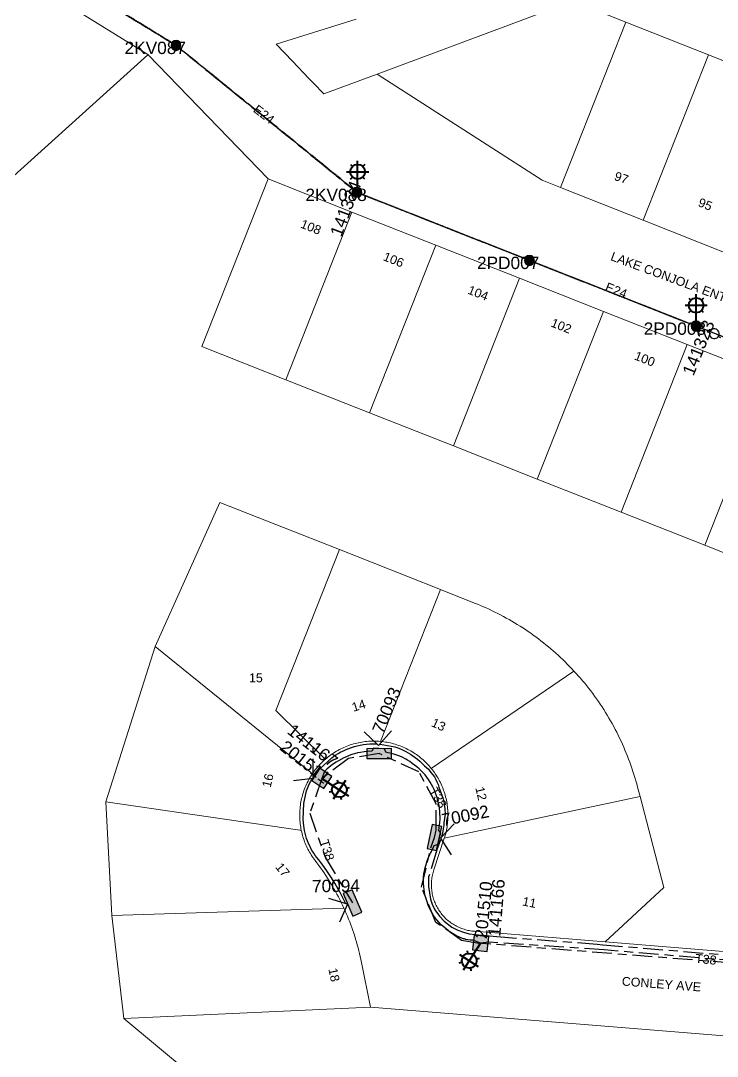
# Model space of a CAD drawing. Header units: metres. Extents: x 267914 to 271639, y 6093026 to 6094842.
# Drawn here: x 271116.8 to 271257.8, y 6093944.5 to 6094154.3 of the extents above; entities that cross this region are included whole.
import ezdxf
from ezdxf.enums import TextEntityAlignment as Align

# ---------------------------------------------------------------- set-up
doc = ezdxf.new("R2010")
doc.units = ezdxf.units.M
doc.linetypes.add('Cable Exist OH', pattern=[1, 1, 0])
doc.linetypes.add('Cable Exist UG', pattern=[8.2, 4, -1.2, 1.8, -1.2])
doc.layers.get('0').update_dxf_attribs({"color": 6})
doc.layers.add('Cadastre Land Parcels_SP_EXT', color=9, linetype='Continuous', lineweight=5)
doc.layers.add('Cadastre Roads_SP_EXT', color=9, linetype='Continuous', lineweight=5)
for name, color, linetype in [('Equip_SP_LV_EXT', 7, 'Continuous'), ('Equip_SP_SL_EXT', 7, 'Continuous'), ('Mains_HV_EXT', 7, 'Continuous'), ('Mains_LV_EXT', 7, 'Continuous'), ('Mains_SL_EXT', 7, 'Continuous'), ('SupportsOH_SP_TR_HV_LV_SL_EXT', 7, 'Continuous'), ('SupportsUG_SP_LV_EXT', 7, 'Continuous'), ('SupportsUG_SP_LV_SL_EXT', 7, 'Continuous'), ('Trench_SP_EXT', 7, 'Continuous')]:
    doc.layers.add(name, color=color, linetype=linetype)
doc.layers.get('0').freeze()
doc.styles.add('COLUMN_LABEL', font='arial.ttf')
doc.styles.add('iecARIAL', font='arial.ttf', dxfattribs={"height": 2})
doc.styles.add('POLE_LABEL', font='arial.ttf')
doc.styles.get("Standard").update_dxf_attribs({"font": 'arial.ttf'})

# ---------------------------------------------------------------- blocks, each defined once
blk = doc.blocks.new('COLUMN_EXT')
blk.add_hatch(color=256).paths.add_polyline_path([(-1.49, 1.48), (-1.49, -1.49), (1.48, -1.49), (1.48, 1.48)])
blk.add_lwpolyline([(-1.49, -1.49), (1.48, -1.49), (1.48, 1.48), (-1.49, 1.48)], close=True)
for tag, height, style, flags, p in [('ASSET_NUM', 2.5, 'COLUMN_LABEL', 8, (2, 2)), ('STRUCTURE_PLANT_NUMBER', 0.2, 'POLE_LABEL', 9, (1.81, 0.03)), ('STREET_CODE', 0.2, 'COLUMN_LABEL', 9, (1.81, -0.2))]:
    blk.add_attdef(tag, text='', height=height, dxfattribs=dict(style=style, flags=flags)).set_placement(p, align=Align.MIDDLE_LEFT)
at = {"flags": 9}
for tag, p in [('COLUMN_TYPE', (1.81, -0.4)), ('OWNED_BY', (1.81, -0.6)), ('STATE', (1.81, -0.8)), ('USAGE', (1.81, -1)), ('STREETNAME', (1.81, -1.6)), ('SUBURB', (1.81, -1.8)), ('LEGEND', (1.81, -1.2)), ('LOCATION', (1.81, -1.4)), ('NOTES', (1.81, -2))]:
    blk.add_attdef(tag, text='', height=0.2, dxfattribs=at).set_placement(p, align=Align.MIDDLE_LEFT)
at = {"flags": 1}
blk.add_attdef('Z', (1.81, -2.35), '', height=0.2, dxfattribs=at)
blk = doc.blocks.new('PILLAR_EXT')
blk.add_hatch(color=256).paths.add_polyline_path([(-2.475, 0.99), (-2.475, -0.99), (2.475, -0.99), (2.475, 0.99)])
blk.add_lwpolyline([(-2.475, -0.99), (2.475, -0.99), (2.475, 0.99), (-2.475, 0.99)], close=True)
at = {"style": 'iecARIAL', "flags": 8}
blk.add_attdef('ASSET_NUM', (1.5, 3.5), '', height=2.5, dxfattribs=at)
for tag, p, flags in [('OWNED_BY', (0, -0.2), 9), ('STATE', (0, -0.4), 9), ('SUPPORT_TYPE', (0, -0.6), 9), ('STREETNAME', (0, -1.8), 9), ('SUBURB', (0, -2), 1), ('USAGE', (0, -0.8), 9), ('LEGEND', (0, -1), 9), ('LOCATION', (0, -1.2), 9), ('NOTES', (0, -1.4), 9), ('PARENT', (0, -1.6), 9)]:
    blk.add_attdef(tag, p, '', height=0.2, dxfattribs=dict(flags=flags))
blk = doc.blocks.new('LV_OH_LINKS_OPEN_EXT')
for p, q in [((-0.17, 4.97), (-0.17, 5.46)), ((0.17, 4.97), (0.17, 5.46)), ((-0.17, 3), (-0.17, 2.5)), ((0.17, 3), (0.17, 2.5))]:
    blk.add_line(p, q)
blk.add_lwpolyline([(0, 2.99, 1), (0, 4.98, 1)], format="xyb", close=True)
at = {"flags": 9}
for tag, p in [('ACTUAL_STATUS', (0, 0)), ('CONSTRUCTED_VOLTAGE', (0, -0.2)), ('OPERATING_VOLTAGE', (0, -0.6)), ('ORIENTATION', (0, -0.8)), ('OWNED_BY', (0, -1)), ('STATE', (0, -1.2)), ('SWITCH_TYPE', (0, -1.4)), ('NO_PHASES', (0, -0.4)), ('USAGE', (0, -1.6)), ('LEGEND', (0, -1.8)), ('NOTES', (0, -2))]:
    blk.add_attdef(tag, text='', height=0.2, dxfattribs=at).set_placement(p, align=Align.MIDDLE_LEFT)
at = {"flags": 1}
blk.add_attdef('Z', (0, 0), '', height=0.2, dxfattribs=at)
blk = doc.blocks.new('SL_LANTERN_EXT')
at = {"lineweight": 40}
for p, q in [((0, 1.97), (0, 6.47)), ((-2.25, 4.22), (2.25, 4.22)), ((-1.46, 5.68), (-1.06, 5.28)), ((1.46, 5.68), (1.06, 5.28)), ((-1.46, 2.76), (-1.06, 3.16)), ((0, 0), (0, 2.72)), ((1.46, 2.76), (1.06, 3.16))]:
    blk.add_line(p, q, dxfattribs=at)
blk.add_circle((0, 4.22), 1.5, dxfattribs=at)
at = {"style": 'iecARIAL', "flags": 8}
blk.add_attdef('ASSET_NUM', (1.5, 1.5), '', height=2.5, dxfattribs=at)
for tag, p, height, flags in [('OPERATING_VOLTAGE', (0.98, -1.65), 0.2, 9), ('ORIENTATION', (0.98, -1.85), 0.2, 9), ('OWNED_BY', (0.98, -2.05), 0.2, 9), ('STATE', (0.98, -2.25), 0.2, 9), ('CONSTRUCTED_VOLTAGE', (0.98, -0.65), 0.2, 9), ('CONTROL_TYPE', (0.98, -0.85), 0.2, 9), ('LANTERN_PURPOSE', (0.98, -1.05), 0.2, 9), ('LANTERN_TYPE', (0.98, -1.25), 0.2, 9), ('NO_PHASES', (0.98, -1.45), 0.2, 9), ('LNUMBER', (2.18, -3.25), 2.5, 8), ('USAGE', (0.98, -2.45), 0.2, 9), ('CEXIST', (0.98, -2.65), 0.2, 9), ('CNEW', (0.98, -2.85), 0.2, 9), ('CNUMBER', (0.98, -3.05), 0.2, 9), ('CREMOVE', (0.98, -3.25), 0.2, 9), ('CREPLACE', (0.98, -3.45), 0.2, 9), ('LKINGHEIGHT', (0.98, -3.65), 0.2, 9), ('LBRACKET', (0.98, -3.85), 0.2, 9), ('LBRACKETVOCAB', (0.98, -4.05), 0.2, 9), ('LCATEGORY', (0.98, -4.25), 0.2, 9), ('LCHARGE1', (0.98, -4.45), 0.2, 9), ('LCHARGE1PERCENT', (0.98, -4.65), 0.2, 9), ('LCHARGE2', (0.98, -4.85), 0.2, 9), ('LCHARGE2PERCENT', (0.98, -5.05), 0.2, 9), ('LCHARGE3', (0.98, -5.25), 0.2, 9), ('LCHARGE3PERCENT', (0.98, -5.45), 0.2, 9), ('LEXIST', (0.98, -5.65), 0.2, 9), ('LLAMP', (0.98, -5.85), 0.2, 9), ('LLAMPVOCAB', (0.98, -6.05), 0.2, 9), ('LMAST', (0.98, -6.25), 0.2, 9), ('LMASTVOCAB', (0.98, -6.45), 0.2, 9), ('LNEW', (0.98, -6.65), 0.2, 9), ('LANTNUMBER', (0.98, -6.85), 0.2, 9), ('LOUTREACH', (0.98, -7.25), 0.2, 9), ('LOUTREACHVOCAB', (0.98, -7.45), 0.2, 9), ('LRATECODE', (0.98, -7.65), 0.2, 9), ('LREMOVE', (0.98, -7.85), 0.2, 9), ('LREPLACE', (0.98, -8.05), 0.2, 9), ('LTYPE', (0.98, -8.25), 0.2, 9), ('LTYPEVOCAB', (0.98, -8.45), 0.2, 9), ('STREETNAME', (0.98, -9.25), 0.2, 9), ('SUBURB', (0.98, -9.45), 0.2, 1), ('LEGEND', (0.98, -8.65), 0.2, 9), ('LOCATION', (0.98, -8.85), 0.2, 9), ('NOTES', (0.98, -9.05), 0.2, 9)]:
    blk.add_attdef(tag, p, '', height=height, dxfattribs=dict(flags=flags))
blk = doc.blocks.new('POLE_EXT')
blk.add_hatch(color=256).paths.add_polyline_path([(-1, 0, 1), (1, 0, 1)])
blk.add_lwpolyline([(-1, 0, 1), (1, 0, 1)], format="xyb", close=True)
for tag, height, flags, p in [('pNumber', 2.5, 8, (-17.84, 2.07)), ('OWNED_BY', 0.2, 9, (1.35, -0.4)), ('SPECIAL_USE', 0.2, 9, (1.35, -0.8)), ('STATE', 0.2, 9, (1.35, -1)), ('cLV', 0.2, 9, (1.35, -1.4)), ('hDepth', 0.2, 9, (1.35, -1.6)), ('hDia', 0.2, 9, (1.35, -1.8)), ('cHV', 0.2, 9, (1.35, -2)), ('PARENT', 0.2, 9, (1.35, -0.6)), ('USAGE', 0.2, 9, (1.35, -1.2)), ('LBRACKET', 0.2, 9, (1.35, -2.2)), ('cLinedev', 0.2, 9, (1.35, -3.4)), ('pExisting', 0.2, 9, (1.35, -3.8)), ('LExisting', 0.2, 9, (1.35, -2.4)), ('LANTNUMBER', 0.2, 9, (1.35, -2.6)), ('LOther', 0.2, 9, (1.35, -2.8)), ('LRemove', 0.2, 9, (1.35, -3)), ('LEGEND', 0.2, 9, (1.35, -3.2)), ('LOCATION', 0.2, 9, (1.35, -3.6)), ('PFNUMBER', 0.2, 9, (1.35, -4)), ('NEWPFNUMBER', 0.2, 9, (1.35, -4.2)), ('pFooting', 0.2, 9, (1.35, -4.4)), ('pNew', 0.2, 9, (1.35, -4.6)), ('pRelocate', 0.2, 9, (1.35, -5)), ('pRemove', 0.2, 9, (1.35, -5.2)), ('pReplace', 0.2, 9, (1.35, -5.4)), ('pStay', 0.2, 9, (1.35, -5.6)), ('pType', 0.2, 9, (1.35, -5.8)), ('cspan', 0.2, 9, (1.35, -6)), ('STREETNAME', 0.2, 9, (1.35, -6.2)), ('SUBURB', 0.2, 9, (1.35, -6.4)), ('OPERATED_BY', 0.2, 9, (1.36, -7.01)), ('NOTES', 0.2, 9, (1.35, -6.6)), ('MAINTAINED_BY', 0.2, 9, (1.36, -6.81))]:
    blk.add_attdef(tag, text='', height=height, dxfattribs=dict(flags=flags)).set_placement(p, align=Align.MIDDLE_LEFT)
at = {"style": 'POLE_LABEL'}
for tag, height, flags, p in [('ASSET_NUM', 2.5, 8, (2, 2)), ('STRUCTURE_PLANT_NUMBER', 0.2, 9, (1.35, 0.03)), ('STREET_CODE', 0.2, 9, (1.35, -0.2))]:
    blk.add_attdef(tag, text='', height=height, dxfattribs=dict(at, flags=flags)).set_placement(p, align=Align.MIDDLE_LEFT)
at = {"flags": 1}
blk.add_attdef('Z', (1.35, -7.33), '', height=0.2, dxfattribs=at)

msp = doc.modelspace()

# ---------------------------------------------------------------- linework, layer by layer
at = {"layer": 'Cadastre Land Parcels_SP_EXT', "linetype": 'Continuous'}
for points in [[(271142.59188, 6094147.42944), (271142.54382, 6094147.46009), (271111.64719, 6094166.56273), (271103.49489, 6094112.23755), (271142.54798, 6094147.39058), (271142.59188, 6094147.42944)], [(271188.96191, 6094143.50809), (271222.36524, 6094122.02286), (271226.08634, 6094120.55098), (271239.3274, 6094154.03681), (271228.61999, 6094158.27095), (271188.96191, 6094143.50809)], [(271226.08634, 6094120.55098), (271242.81875, 6094113.93424), (271256.07138, 6094147.41637), (271239.3274, 6094154.03681), (271226.08634, 6094120.55098)], [(271259.64973, 6094107.25921), (271242.81875, 6094113.93424), (271256.07138, 6094147.41637), (271272.88258, 6094140.7507), (271259.64973, 6094107.25921)], [(271183.86291, 6094115.56133), (271166.88326, 6094122.26931), (271153.46854, 6094088.30922), (271170.4481, 6094081.60239), (271183.86291, 6094115.56133)], [(271200.84335, 6094108.85344), (271183.86291, 6094115.56133), (271170.4481, 6094081.60239), (271187.42686, 6094074.89441), (271200.84335, 6094108.85344)], [(271217.82203, 6094102.14643), (271200.84335, 6094108.85344), (271187.42686, 6094074.89441), (271204.40634, 6094068.18643), (271217.82203, 6094102.14643)], [(271234.80159, 6094095.43837), (271217.82203, 6094102.14643), (271204.40634, 6094068.18643), (271221.38581, 6094061.48039), (271234.80159, 6094095.43837)], [(271251.78106, 6094088.7303), (271234.80159, 6094095.43837), (271221.38581, 6094061.48039), (271238.3644, 6094054.77241), (271251.78106, 6094088.7303)], [(271268.75965, 6094082.02426), (271251.78106, 6094088.7303), (271238.3644, 6094054.77241), (271255.34378, 6094048.06532), (271268.75965, 6094082.02426)], [(271277.8376, 6094055.31274), (271285.73913, 6094075.31611), (271268.75965, 6094082.02426), (271255.34378, 6094048.06532), (271262.78828, 6094045.12464), (271264.43021, 6094042.61387), (271277.8376, 6094055.31274)], [(271176.02577, 6094002.02618), (271176.22134, 6094002.29683), (271176.42186, 6094002.56359), (271176.629, 6094002.82462), (271176.84206, 6094003.08175), (271177.06006, 6094003.33412), (271177.28469, 6094003.58163), (271177.51356, 6094003.82322), (271177.74835, 6094004.06004), (271177.98808, 6094004.292), (271178.23374, 6094004.51813), (271178.48354, 6094004.7394), (271178.39397, 6094004.82774), (271168.4456, 6094014.62762), (271181.30594, 6094047.1804), (271157.11685, 6094056.73746), (271143.97702, 6094027.54777), (271175.83692, 6094001.75173), (271176.02577, 6094002.02618)], [(271201.77473, 6094039.09629), (271181.30594, 6094047.1804), (271168.4456, 6094014.62762), (271178.39397, 6094004.82774), (271178.48354, 6094004.7394), (271178.74554, 6094004.96103), (271179.01265, 6094005.17577), (271179.28481, 6094005.38467), (271179.5612, 6094005.58775), (271179.84271, 6094005.78394), (271180.12838, 6094005.97429), (271180.41829, 6094006.15776), (271180.71253, 6094006.33434), (271181.01012, 6094006.50411), (271181.31204, 6094006.667), (271181.6182, 6094006.82308), (271181.92692, 6094006.97219), (271182.23918, 6094007.1144), (271182.55479, 6094007.24885), (271182.87314, 6094007.37631), (271183.19405, 6094007.49688), (271183.51841, 6094007.6096), (271183.84462, 6094007.71542), (271184.17349, 6094007.81329), (271184.50491, 6094007.9033), (271184.83739, 6094007.98633), (271185.17253, 6094008.06151), (271185.50863, 6094008.12873), (271185.84668, 6094008.18809), (271186.18562, 6094008.24047), (271186.52561, 6094008.2849), (271186.86657, 6094008.32147), (271187.2086, 6094008.35), (271187.55088, 6094008.37067), (271187.89406, 6094008.3833), (271188.2367, 6094008.38807), (271188.58031, 6094008.38577), (271188.92251, 6094008.37456), (271189.26577, 6094008.35645), (271189.60753, 6094008.3303), (271201.77473, 6094039.09629)], [(271228.81988, 6094022.59231), (271228.37698, 6094023.06471), (271227.92852, 6094023.5319), (271227.47449, 6094023.99406), (271227.01578, 6094024.45012), (271226.55141, 6094024.90203), (271226.08148, 6094025.34687), (271225.60599, 6094025.78757), (271225.12572, 6094026.22216), (271224.64069, 6094026.65066), (271224.15009, 6094027.07307), (271223.65481, 6094027.49044), (271223.15476, 6094027.90163), (271222.64994, 6094028.30778), (271222.14035, 6094028.70678), (271221.62528, 6094029.09969), (271221.10703, 6094029.48755), (271220.58322, 6094029.86836), (271220.05552, 6094030.24306), (271219.52305, 6094030.61265), (271218.9859, 6094030.97419), (271218.44557, 6094031.33061), (271217.90056, 6094031.68006), (271217.35078, 6094032.02332), (271216.7979, 6094032.36057), (271216.24114, 6094032.69076), (271215.6797, 6094033.01379), (271215.11508, 6094033.33082), (271214.54657, 6094033.64184), (271213.97497, 6094033.94473), (271213.39948, 6094034.24162), (271212.82081, 6094034.53241), (271212.23835, 6094034.81516), (271211.6527, 6094035.09191), (271211.06326, 6094035.36052), (271210.47152, 6094035.62314), (271209.8766, 6094035.87868), (271209.27868, 6094036.12725), (271208.67766, 6094036.36875), (271201.77473, 6094039.09629), (271189.60753, 6094008.3303), (271189.94867, 6094008.29612), (271190.2892, 6094008.25504), (271190.6291, 6094008.20593), (271190.96759, 6094008.14887), (271191.30387, 6094008.08377), (271191.63945, 6094008.01169), (271191.97281, 6094007.93157), (271192.30477, 6094007.84341), (271192.63443, 6094007.74828), (271192.96179, 6094007.64519), (271193.28694, 6094007.53504), (271193.609, 6094007.41677), (271193.92797, 6094007.29151), (271194.24473, 6094007.15928), (271194.5584, 6094007.01998), (271194.86809, 6094006.87255), (271195.17478, 6094006.7192), (271195.47838, 6094006.5587), (271195.77721, 6094006.39114), (271196.07295, 6094006.21659), (271196.36401, 6094006.03489), (271196.65109, 6094005.8471), (271196.93349, 6094005.65232), (271197.212, 6094005.45234), (271197.48574, 6094005.2444), (271197.75392, 6094005.03125), (271198.01812, 6094004.8121), (271198.27685, 6094004.58677), (271198.53001, 6094004.35542), (271198.7784, 6094004.1179), (271199.02034, 6094003.87525), (271199.25761, 6094003.62756), (271199.48851, 6094003.37369), (271199.71376, 6094003.11567), (271199.93344, 6094002.85165), (271228.81988, 6094022.59231)], [(271173.53992, 6093990.61422), (271173.48073, 6093990.9521), (271173.42888, 6093991.29112), (271173.38516, 6093991.63129), (271173.34877, 6093991.97269), (271173.3205, 6093992.31427), (271173.30036, 6093992.65709), (271173.28764, 6093993), (271173.28305, 6093993.3422), (271173.2857, 6093993.68555), (271173.29665, 6093994.02819), (271173.31564, 6093994.37092), (271173.34205, 6093994.71295), (271173.37668, 6093995.05417), (271173.41864, 6093995.39452), (271173.46881, 6093995.73416), (271173.52631, 6093996.07194), (271173.59203, 6093996.40893), (271173.66508, 6093996.74415), (271173.74564, 6093997.07752), (271173.83353, 6093997.40912), (271173.92955, 6093997.73896), (271174.03308, 6093998.06596), (271174.14402, 6093998.39023), (271174.2623, 6093998.71265), (271174.38809, 6093999.03126), (271174.5212, 6093999.34811), (271174.66095, 6093999.66107), (271174.8082, 6093999.97033), (271174.96278, 6094000.27675), (271175.12407, 6094000.57938), (271175.29191, 6094000.87918), (271175.46725, 6094001.17412), (271175.64833, 6094001.46536), (271175.83692, 6094001.75173), (271143.97702, 6094027.54777), (271134.02573, 6093996.07274), (271173.30327, 6093990.32264), (271173.60723, 6093990.27768), (271173.53992, 6093990.61422)], [(271242.20281, 6093997.15923), (271241.69754, 6093999.09477), (271241.52715, 6093999.73227), (271241.34863, 6094000.36862), (271241.16366, 6094001.00179), (271240.96977, 6094001.63266), (271240.76934, 6094002.2615), (271240.56088, 6094002.88804), (271240.34508, 6094003.51246), (271240.12125, 6094004.13371), (271239.89096, 6094004.75177), (271239.65255, 6094005.36763), (271239.4069, 6094005.9803), (271239.15392, 6094006.58988), (271238.89369, 6094007.19726), (271238.62622, 6094007.80048), (271238.35071, 6094008.40044), (271238.06875, 6094008.9973), (271237.78026, 6094009.59098), (271237.48381, 6094010.18158), (271237.18083, 6094010.76793), (271236.86981, 6094011.35013), (271236.55323, 6094011.92915), (271236.22852, 6094012.50402), (271235.89736, 6094013.07579), (271235.55984, 6094013.64236), (271235.21508, 6094014.20583), (271234.86387, 6094014.7641), (271234.50541, 6094015.31918), (271234.14051, 6094015.86923), (271233.76925, 6094016.41503), (271233.39154, 6094016.95669), (271233.00667, 6094017.49322), (271232.61615, 6094018.02569), (271232.21919, 6094018.55295), (271231.81586, 6094019.07508), (271231.40617, 6094019.59306), (271230.99004, 6094020.10592), (271230.56825, 6094020.61366), (271230.14019, 6094021.11627), (271229.70559, 6094021.61376), (271229.26552, 6094022.10507), (271228.81988, 6094022.59231), (271199.93344, 6094002.85165), (271200.14588, 6094002.58435), (271200.35187, 6094002.31291), (271200.5523, 6094002.03643), (271200.74548, 6094001.7557), (271200.93301, 6094001.47092), (271201.11339, 6094001.18198), (271201.28811, 6094000.88784), (271201.45479, 6094000.5906), (271201.61582, 6094000.29018), (271201.76961, 6093999.98561), (271201.91615, 6093999.67786), (271202.05545, 6093999.36693), (271202.18831, 6093999.05193), (271202.31383, 6093998.73464), (271202.4321, 6093998.41523), (271202.54234, 6093998.09264), (271202.64605, 6093997.76793), (271202.7425, 6093997.44004), (271202.83084, 6093997.11091), (271202.91184, 6093996.77958), (271202.9856, 6093996.44612), (271203.05123, 6093996.11143), (271203.10953, 6093995.77559), (271203.15961, 6093995.43851), (271203.20254, 6093995.10028), (271203.23805, 6093994.76091), (271203.26543, 6093994.4203), (271203.28548, 6093994.08048), (271203.29741, 6093993.73943), (271203.302, 6093993.39829), (271203.29838, 6093993.05689), (271203.28663, 6093992.71627), (271203.26755, 6093992.3754), (271203.24105, 6093992.03541), (271203.20643, 6093991.69621), (271203.16438, 6093991.35781), (271203.11421, 6093991.0202), (271203.05662, 6093990.68445), (271202.99169, 6093990.3494), (271202.91935, 6093990.01621), (271202.83879, 6093989.68479), (271202.7509, 6093989.35522), (271202.65559, 6093989.02742), (271202.55285, 6093988.70235), (271242.20281, 6093997.15923)], [(271247.00253, 6093978.76855), (271242.20281, 6093997.15923), (271202.55285, 6093988.70235), (271200.45248, 6093982.29152), (271200.36857, 6093982.03174), (271200.29198, 6093981.76904), (271200.22273, 6093981.50457), (271200.16098, 6093981.23833), (271200.10737, 6093980.97033), (271200.06196, 6093980.70048), (271200.02398, 6093980.42983), (271199.99412, 6093980.15838), (271199.97169, 6093979.88517), (271199.95738, 6093979.61222), (271199.95128, 6093979.33936), (271199.95252, 6093979.06579), (271199.96268, 6093978.7924), (271199.98026, 6093978.52016), (271200.00508, 6093978.24713), (271200.03891, 6093977.97639), (271200.08007, 6093977.70574), (271200.12848, 6093977.43729), (271200.18501, 6093977.16912), (271200.24967, 6093976.90403), (271200.32166, 6093976.64018), (271200.40178, 6093976.37854), (271200.48914, 6093976.11999), (271200.58374, 6093975.86268), (271200.68647, 6093975.6096), (271200.79565, 6093975.35962), (271200.91296, 6093975.11185), (271201.03662, 6093974.86814), (271201.16753, 6093974.62867), (271201.30489, 6093974.39238), (271201.44958, 6093974.16015), (271201.60142, 6093973.93217), (271201.75883, 6093973.7093), (271201.92357, 6093973.49059), (271202.09379, 6093973.277), (271202.27045, 6093973.06854), (271202.45269, 6093972.8652), (271202.64136, 6093972.66698), (271202.83552, 6093972.47388), (271203.03533, 6093972.28785), (271203.23991, 6093972.10598), (271203.44996, 6093971.93126), (271203.66558, 6093971.76254), (271203.88518, 6093971.59992), (271204.10945, 6093971.44446), (271204.33841, 6093971.295), (271204.57223, 6093971.15269), (271204.80905, 6093971.0164), (271205.05064, 6093970.88716), (271205.29523, 6093970.76606), (271205.543, 6093970.65087), (271205.79457, 6093970.54382), (271206.04932, 6093970.44382), (271206.30628, 6093970.35081), (271206.56625, 6093970.26592), (271206.8278, 6093970.18792), (271207.09227, 6093970.11805), (271207.35824, 6093970.05613), (271207.6265, 6093970.00128), (271207.89618, 6093969.95437), (271208.16648, 6093969.91542), (271208.43819, 6093969.8845), (271208.71052, 6093969.86153), (271235.12957, 6093967.70569), (271247.00253, 6093978.76855)], [(271182.21736, 6093974.5838), (271181.95245, 6093975.15222), (271181.68021, 6093975.71649), (271181.40073, 6093976.27863), (271181.11488, 6093976.83654), (271180.82091, 6093977.3903), (271180.52129, 6093977.94097), (271180.21362, 6093978.48836), (271179.9004, 6093979.03073), (271179.57904, 6093979.56991), (271179.25212, 6093980.10485), (271178.91796, 6093980.63476), (271178.57735, 6093981.16148), (271178.2295, 6093981.68397), (271177.87608, 6093982.20142), (271177.51542, 6093982.71473), (271177.14919, 6093983.22281), (271176.77563, 6093983.72781), (271176.39659, 6093984.22671), (271176.19475, 6093984.49525), (271175.99848, 6093984.76784), (271175.80945, 6093985.04565), (271175.62607, 6093985.32663), (271175.44905, 6093985.61265), (271175.27768, 6093985.90185), (271175.11356, 6093986.19521), (271174.95677, 6093986.49174), (271174.80546, 6093986.79145), (271174.66148, 6093987.09523), (271174.52394, 6093987.40227), (271174.39374, 6093987.71135), (271174.27069, 6093988.02369), (271174.15418, 6093988.33922), (271174.04491, 6093988.65686), (271173.94298, 6093988.97662), (271173.84829, 6093989.29966), (271173.76093, 6093989.62384), (271173.68001, 6093989.95014), (271173.60723, 6093990.27768), (271173.30327, 6093990.32264), (271134.02573, 6093996.07274), (271135.22891, 6093973.09601), (271182.21736, 6093974.5838)], [(271187.61749, 6093954.49979), (271185.79898, 6093963.55167), (271185.67532, 6093964.15057), (271185.54423, 6093964.74822), (271185.40511, 6093965.34473), (271185.25945, 6093965.93912), (271185.10646, 6093966.53131), (271184.94622, 6093967.12128), (271184.77874, 6093967.71011), (271184.60473, 6093968.29672), (271184.42258, 6093968.88025), (271184.2332, 6093969.46254), (271184.03737, 6093970.04164), (271183.8342, 6093970.61961), (271183.62459, 6093971.19341), (271183.40685, 6093971.76607), (271183.18266, 6093972.33555), (271182.95202, 6093972.90185), (271182.71414, 6093973.46498), (271182.46902, 6093974.02598), (271182.21736, 6093974.5838), (271135.22891, 6093973.09601), (271137.65249, 6093952.22911), (271187.61749, 6093954.49979)]]:
    msp.add_lwpolyline(points, close=True, dxfattribs=at)
for points in [[(271228.61999, 6094158.27095), (271239.3274, 6094154.03681), (271256.07138, 6094147.41637), (271272.88258, 6094140.7507)], [(271262.78828, 6094045.12464), (271255.34378, 6094048.06532), (271238.3644, 6094054.77241), (271221.38581, 6094061.48039), (271221.38581, 6094061.48039), (271204.40634, 6094068.18643), (271187.42686, 6094074.89441), (271170.4481, 6094081.60239), (271153.46854, 6094088.30922), (271166.88326, 6094122.26931), (271142.59188, 6094147.42944), (271142.54798, 6094147.39058), (271103.49489, 6094112.23755)], [(271157.70656, 6093935.49423), (271137.65249, 6093952.22911), (271135.22891, 6093973.09601), (271134.02573, 6093996.07274), (271143.97702, 6094027.54777), (271157.11685, 6094056.73746), (271181.30594, 6094047.1804), (271201.77473, 6094039.09629), (271208.67766, 6094036.36875), (271209.27868, 6094036.12725), (271209.8766, 6094035.87868), (271210.47152, 6094035.62314), (271211.06326, 6094035.36052), (271211.6527, 6094035.09191), (271212.23835, 6094034.81516), (271212.82081, 6094034.53241), (271213.39948, 6094034.24162), (271213.97497, 6094033.94473), (271214.54657, 6094033.64184), (271215.11508, 6094033.33082), (271215.6797, 6094033.01379), (271216.24114, 6094032.69076), (271216.7979, 6094032.36057), (271217.35078, 6094032.02332), (271217.90056, 6094031.68006), (271218.44557, 6094031.33061), (271218.9859, 6094030.97419), (271219.52305, 6094030.61265), (271220.05552, 6094030.24306), (271220.58322, 6094029.86836), (271221.10703, 6094029.48755), (271221.62528, 6094029.09969), (271222.14035, 6094028.70678), (271222.64994, 6094028.30778), (271223.15476, 6094027.90163), (271223.65481, 6094027.49044), (271224.15009, 6094027.07307), (271224.64069, 6094026.65066), (271225.12572, 6094026.22216), (271225.60599, 6094025.78757), (271226.08148, 6094025.34687), (271226.55141, 6094024.90203), (271227.01578, 6094024.45012), (271227.47449, 6094023.99406), (271227.92852, 6094023.5319), (271228.37698, 6094023.06471), (271228.81988, 6094022.59231), (271229.26552, 6094022.10507), (271229.70559, 6094021.61376), (271230.14019, 6094021.11627), (271230.56825, 6094020.61366), (271230.99004, 6094020.10592), (271231.40617, 6094019.59306), (271231.81586, 6094019.07508), (271232.21919, 6094018.55295), (271232.61615, 6094018.02569), (271233.00667, 6094017.49322), (271233.39154, 6094016.95669), (271233.76925, 6094016.41503), (271234.14051, 6094015.86923), (271234.50541, 6094015.31918), (271234.86387, 6094014.7641), (271235.21508, 6094014.20583), (271235.55984, 6094013.64236), (271235.89736, 6094013.07579), (271236.22852, 6094012.50402), (271236.55323, 6094011.92915), (271236.86981, 6094011.35013), (271237.18083, 6094010.76793), (271237.48381, 6094010.18158), (271237.78026, 6094009.59098), (271238.06875, 6094008.9973), (271238.35071, 6094008.40044), (271238.62622, 6094007.80048), (271238.89369, 6094007.19726), (271239.15392, 6094006.58988), (271239.4069, 6094005.9803), (271239.65255, 6094005.36763), (271239.89096, 6094004.75177), (271240.12125, 6094004.13371), (271240.34508, 6094003.51246), (271240.56088, 6094002.88804), (271240.76934, 6094002.2615), (271240.96977, 6094001.63266), (271241.16366, 6094001.00179), (271241.34863, 6094000.36862), (271241.52715, 6093999.73227), (271241.69754, 6093999.09477), (271242.20281, 6093997.15923), (271247.00253, 6093978.76855), (271235.12957, 6093967.70569), (271264.00259, 6093965.35224)], [(271063.472, 6093841.1246), (271165.56331, 6093906.26708), (271265.44497, 6093886.56476), (271311.05313, 6093775.31044), (271467.45222, 6093753.81497), (271483.18938, 6093868.31303), (271438.60932, 6093874.44049), (271422.30674, 6093876.68016), (271417.07772, 6093878.98856), (271391.18857, 6093890.42057), (271359.91176, 6093904.23252), (271341.07536, 6093912.55045), (271314.53733, 6093924.26927), (271312.10959, 6093947.14919), (271297.28508, 6093945.57625), (271291.71129, 6093946.02992), (271187.61749, 6093954.49979), (271137.65249, 6093952.22911), (271137.65249, 6093952.22911), (271157.70656, 6093935.49423), (271158.44944, 6093919.59277), (271140.94695, 6093908.42576), (271083.98955, 6093905.76332)]]:
    msp.add_lwpolyline(points, dxfattribs=at)
at = {"layer": 'Cadastre Roads_SP_EXT', "linetype": 'Continuous'}
for points in [[(271111.64719, 6094166.56276), (271142.54378, 6094147.46011), (271142.5919, 6094147.42947), (271166.88331, 6094122.2693), (271183.86292, 6094115.56134), (271200.84332, 6094108.85345), (271217.82204, 6094102.14637), (271234.80156, 6094095.4384), (271251.78108, 6094088.73034), (271268.75971, 6094082.02423)], [(271259.64974, 6094107.25918), (271242.81875, 6094113.93421), (271226.08631, 6094120.55105), (271222.36528, 6094122.02284), (271188.96196, 6094143.50807), (271178.18062, 6094139.49511), (271176.08142, 6094141.69074), (271175.16012, 6094142.65345), (271171.83082, 6094146.11848), (271168.48597, 6094149.58307), (271184.7269, 6094154.62515)], [(271264.00259, 6093965.3522), (271235.12961, 6093967.70564), (271208.71057, 6093969.86153), (271208.43823, 6093969.88449), (271208.16651, 6093969.9154), (271207.89621, 6093969.95434), (271207.62652, 6093970.00123), (271207.35825, 6093970.05616), (271207.09227, 6093970.11806), (271206.8278, 6093970.18791), (271206.56624, 6093970.26589), (271206.30627, 6093970.35084), (271206.0493, 6093970.44382), (271205.79462, 6093970.54387), (271205.54295, 6093970.6509), (271205.29525, 6093970.76605), (271205.05065, 6093970.88721), (271204.80904, 6093971.0164), (271204.57221, 6093971.15265), (271204.33846, 6093971.295), (271204.1094, 6093971.44442), (271203.88519, 6093971.59992), (271203.66557, 6093971.76258), (271203.44993, 6093971.93124), (271203.23985, 6093972.106), (271203.03533, 6093972.28791), (271202.83558, 6093972.47388), (271202.64131, 6093972.66701), (271202.45269, 6093972.86517), (271202.27043, 6093973.06853), (271202.09382, 6093973.27702), (271201.92356, 6093973.49064), (271201.75887, 6093973.70928), (271201.60142, 6093973.93216), (271201.44954, 6093974.16017), (271201.30489, 6093974.39233), (271201.16758, 6093974.62872), (271201.03662, 6093974.86821), (271200.9129, 6093975.11184), (271200.79563, 6093975.35963), (271200.68649, 6093975.60953), (271200.58379, 6093975.8627), (271200.48912, 6093976.12003), (271200.40179, 6093976.3785), (271200.3217, 6093976.64015), (271200.24973, 6093976.90401), (271200.18509, 6093977.1691), (271200.12848, 6093977.43728), (271200.08, 6093977.70573), (271200.03885, 6093977.97639), (271200.00512, 6093978.24714), (271199.98022, 6093978.52018), (271199.96273, 6093978.79234), (271199.95249, 6093979.06573), (271199.95125, 6093979.33939), (271199.95744, 6093979.61217), (271199.97174, 6093979.88521), (271199.99417, 6093980.15843), (271200.02402, 6093980.42988), (271200.06199, 6093980.70045), (271200.10738, 6093980.97031), (271200.16098, 6093981.23832), (271200.22279, 6093981.50456), (271200.29194, 6093981.76903), (271200.3685, 6093982.03166), (271200.45248, 6093982.29154), (271202.55283, 6093988.70236), (271202.65553, 6093989.02741), (271202.7509, 6093989.3552), (271202.83885, 6093989.68485), (271202.91939, 6093990.01626), (271202.99171, 6093990.34944), (271203.05661, 6093990.68438), (271203.11419, 6093991.02021), (271203.16444, 6093991.3578), (271203.20647, 6093991.69628), (271203.24108, 6093992.03546), (271203.26758, 6093992.37544), (271203.28665, 6093992.71621), (271203.2984, 6093993.05689), (271203.30202, 6093993.39828), (271203.29742, 6093993.73941), (271203.2855, 6093994.08045), (271203.26546, 6093994.42025), (271203.23808, 6093994.76084), (271203.2025, 6093995.10029), (271203.15967, 6093995.4385), (271203.10951, 6093995.77556), (271203.05123, 6093996.11148), (271202.98553, 6093996.44607), (271202.91179, 6093996.7796), (271202.83082, 6093997.11083), (271202.74251, 6093997.44004), (271202.64599, 6093997.76792), (271202.54232, 6093998.09271), (271202.43212, 6093998.41529), (271202.31387, 6093998.73469), (271202.1883, 6093999.05188), (271202.0554, 6093999.36696), (271201.91615, 6093999.67788), (271201.76965, 6093999.98563), (271201.61582, 6094000.29019), (271201.45475, 6094000.59061), (271201.28811, 6094000.88785), (271201.11336, 6094001.18199), (271200.93304, 6094001.47093), (271200.74548, 6094001.75572), (271200.55226, 6094002.03644), (271200.35181, 6094002.31293), (271200.14588, 6094002.58438), (271199.93342, 6094002.85159), (271199.71371, 6094003.11571), (271199.48844, 6094003.37365), (271199.25761, 6094003.62753), (271199.02042, 6094003.87523), (271198.77838, 6094004.11789), (271198.52997, 6094004.35544), (271198.27689, 6094004.5868), (271198.01815, 6094004.81207), (271197.75394, 6094005.03124), (271197.48576, 6094005.24441), (271197.21201, 6094005.45237), (271196.93349, 6094005.6523), (271196.65109, 6094005.8471), (271196.36401, 6094006.03484), (271196.07295, 6094006.21657), (271195.77722, 6094006.39115), (271195.4783, 6094006.55867), (271195.1748, 6094006.71921), (271194.86811, 6094006.87259), (271194.55833, 6094007.01997), (271194.24476, 6094007.15932), (271193.92801, 6094007.29151), (271193.60905, 6094007.41682), (271193.28691, 6094007.53497), (271192.96177, 6094007.64518), (271192.63442, 6094007.74832), (271192.30477, 6094007.84343), (271191.97283, 6094007.93155), (271191.63948, 6094008.01165), (271191.30383, 6094008.08371), (271190.96765, 6094008.14888), (271190.62917, 6094008.20592), (271190.28919, 6094008.25502), (271189.94869, 6094008.29617), (271189.60756, 6094008.33026), (271189.26573, 6094008.35639), (271188.92257, 6094008.37458), (271188.5803, 6094008.3858), (271188.2367, 6094008.38801), (271187.89408, 6094008.38333), (271187.55083, 6094008.37061), (271187.20865, 6094008.35004), (271186.86664, 6094008.32142), (271186.5256, 6094008.28495), (271186.18562, 6094008.24045), (271185.84662, 6094008.18808), (271185.50867, 6094008.12874), (271185.17249, 6094008.06154), (271184.83737, 6094007.98639), (271184.5049, 6094007.9033), (271184.1734, 6094007.81331), (271183.84464, 6094007.71538), (271183.51844, 6094007.60959), (271183.194, 6094007.49691), (271182.8731, 6094007.37629), (271182.55485, 6094007.24877), (271182.23915, 6094007.11446), (271181.92699, 6094006.9722), (271181.61819, 6094006.82305), (271181.31203, 6094006.66702), (271181.01011, 6094006.50409), (271180.71252, 6094006.33437), (271180.41829, 6094006.15776), (271180.12838, 6094005.97426), (271179.84271, 6094005.78387), (271179.56119, 6094005.58774), (271179.2848, 6094005.38464), (271179.01264, 6094005.1758), (271178.74551, 6094004.96104), (271178.48351, 6094004.73939), (271178.23369, 6094004.51818), (271177.98811, 6094004.29203), (271177.74836, 6094004.06005), (271177.51365, 6094003.82322), (271177.28467, 6094003.58161), (271177.06002, 6094003.33409), (271176.84199, 6094003.0818), (271176.629, 6094002.82466), (271176.42183, 6094002.56363), (271176.22129, 6094002.29685), (271176.02578, 6094002.0262), (271175.8369, 6094001.75174), (271175.64836, 6094001.46537), (271175.46725, 6094001.17413), (271175.29187, 6094000.87919), (271175.12409, 6094000.57939), (271174.96285, 6094000.27677), (271174.80822, 6093999.97035), (271174.66102, 6093999.6611), (271174.52123, 6093999.34806), (271174.38807, 6093999.03122), (271174.26232, 6093998.71261), (271174.14399, 6093998.39021), (271174.03308, 6093998.06595), (271173.92958, 6093997.73895), (271173.83351, 6093997.40913), (271173.74564, 6093997.07754), (271173.66511, 6093996.7441), (271173.59199, 6093996.40889), (271173.52629, 6093996.07192), (271173.4688, 6093995.73415), (271173.41864, 6093995.39452), (271173.3767, 6093995.0541), (271173.34208, 6093994.71298), (271173.31568, 6093994.37097), (271173.29661, 6093994.02817), (271173.28574, 6093993.68563), (271173.28301, 6093993.34221), (271173.2876, 6093993.00002), (271173.3004, 6093992.65704), (271173.32054, 6093992.31424), (271173.34879, 6093991.97268), (271173.38518, 6093991.63129), (271173.42889, 6093991.29104), (271173.48072, 6093990.95204), (271173.53989, 6093990.61427), (271173.60718, 6093990.27765), (271173.68003, 6093989.95012), (271173.76092, 6093989.62383), (271173.84825, 6093989.29966), (271173.943, 6093988.97664), (271174.04491, 6093988.65679), (271174.15423, 6093988.33916), (271174.27071, 6093988.02373), (271174.39372, 6093987.71139), (271174.52397, 6093987.40223), (271174.66155, 6093987.09528), (271174.80549, 6093986.79142), (271174.95675, 6093986.4918), (271175.11359, 6093986.19527), (271175.27775, 6093985.90192), (271175.44906, 6093985.61272), (271175.62611, 6093985.32661), (271175.80952, 6093985.04571), (271175.9985, 6093984.7679), (271176.19471, 6093984.49521), (271176.39658, 6093984.22667), (271176.77568, 6093983.72783), (271177.14921, 6093983.22281), (271177.51541, 6093982.7147), (271177.87605, 6093982.20147), (271178.22954, 6093981.684), (271178.57738, 6093981.16149), (271178.91797, 6093980.63475), (271179.25212, 6093980.10491), (271179.57903, 6093979.56987), (271179.90037, 6093979.03076), (271180.2136, 6093978.48839), (271180.52134, 6093977.94098), (271180.82087, 6093977.39031), (271181.11484, 6093976.83654), (271181.40078, 6093976.27862), (271181.68027, 6093975.71647), (271181.95242, 6093975.1522), (271182.21734, 6093974.58377), (271182.46901, 6093974.02595), (271182.71415, 6093973.46503), (271182.95204, 6093972.90181), (271183.1827, 6093972.33551), (271183.40682, 6093971.76602), (271183.62458, 6093971.19345), (271183.83422, 6093970.61964), (271184.03732, 6093970.04168), (271184.23318, 6093969.46248), (271184.4226, 6093968.88019), (271184.60469, 6093968.29676), (271184.77874, 6093967.71014), (271184.94625, 6093967.12132), (271185.10653, 6093966.53126), (271185.25939, 6093965.93908), (271185.40509, 6093965.34478), (271185.54426, 6093964.74828), (271185.67531, 6093964.15054), (271185.79902, 6093963.55165), (271187.6175, 6093954.49978), (271291.71134, 6093946.02993)]]:
    msp.add_lwpolyline(points, dxfattribs=at)
at = {"layer": 'Mains_HV_EXT', "linetype": 'Cable Exist OH'}
msp.add_lwpolyline([(271324.80613, 6094064.34902), (271184.99909, 6094119.50366), (271148.23673, 6094149.32874), (271097.33138, 6094180.6705)], dxfattribs=at)
at = {"layer": 'Mains_LV_EXT', "linetype": 'Cable Exist OH'}
for points in [[(271097.20075, 6094180.49432), (271148.23673, 6094149.32874), (271184.86338, 6094119.55721)], [(271184.86338, 6094119.55721), (271219.80294, 6094105.77358)], [(271219.80294, 6094105.77358), (271253.56416, 6094092.45457)], [(271286.55004, 6094079.44145), (271253.56416, 6094092.45457)]]:
    msp.add_lwpolyline(points, dxfattribs=at)
at = {"layer": 'Mains_LV_EXT', "linetype": 'Cable Exist UG'}
for points in [[(271189.36775, 6094005.86893), (271183.18171, 6094004.88779), (271177.7611, 6094000.82844)], [(271200.56482, 6093988.87386), (271200.92526, 6093990.37201), (271200.93102, 6093995.65491), (271197.43289, 6094002.14057), (271189.36775, 6094005.86893)], [(271177.7611, 6094000.82844), (271175.32069, 6093993.77588), (271178.4185, 6093984.91345), (271183.97742, 6093975.62559)], [(271302.3002, 6093985.62098), (271299.47132, 6093965.50266), (271293.7022, 6093960.84639), (271209.20404, 6093967.48746), (271206.04866, 6093968.03167), (271200.8768, 6093971.66993), (271197.93806, 6093978.79832), (271199.94671, 6093987.19896), (271200.56482, 6093988.87386)]]:
    msp.add_lwpolyline(points, dxfattribs=at)
at = {"layer": 'Mains_SL_EXT', "linetype": 'Cable Exist OH'}
for points in [[(271184.99909, 6094119.50366), (271148.23673, 6094149.32874), (271097.33138, 6094180.6705)], [(271253.56416, 6094092.45457), (271219.80294, 6094105.77358), (271184.99909, 6094119.50366)], [(271324.80613, 6094064.34902), (271286.55004, 6094079.44145), (271253.56416, 6094092.45457)]]:
    msp.add_lwpolyline(points, dxfattribs=at)
at = {"layer": 'Mains_SL_EXT', "linetype": 'Cable Exist UG'}
for points in [[(271209.90957, 6093967.43199), (271208.35545, 6093968.06186), (271208.35545, 6093968.06186), (271207.78555, 6093968.07821), (271206.94564, 6093968.21026), (271206.62582, 6093968.31661), (271206.37799, 6093968.3695), (271205.49487, 6093968.73469), (271205.2729, 6093968.83546), (271204.92839, 6093969.01147), (271203.91364, 6093969.64368), (271203.91364, 6093969.64368), (271203.44275, 6093969.98043), (271203.37427, 6093970.02097), (271203.01458, 6093970.27438), (271201.91825, 6093971.20255), (271201.0433, 6093972.21589), (271201.0433, 6093972.21589), (271200.94095, 6093972.35686), (271200.38431, 6093973.09551), (271200.24426, 6093973.35401), (271200.01119, 6093973.76976), (271199.80782, 6093974.0814), (271199.59178, 6093974.51983), (271199.37556, 6093974.98162), (271199.21916, 6093975.3635), (271199.06501, 6093975.80419), (271198.79466, 6093976.66496), (271198.66703, 6093977.06719), (271198.54549, 6093977.74035), (271198.46166, 6093978.41285), (271198.40844, 6093978.79923), (271198.3463, 6093979.67385), (271198.3463, 6093979.67385), (271198.33095, 6093980.03537), (271198.33403, 6093980.53887), (271198.36273, 6093980.98339), (271198.40777, 6093981.31013), (271198.43071, 6093981.54094), (271198.6063, 6093982.36985), (271198.62866, 6093982.53509), (271198.87031, 6093983.41688), (271199.10838, 6093984.13401), (271199.36697, 6093984.84329), (271199.62256, 6093985.39484), (271199.76804, 6093985.66452), (271199.93704, 6093986.03714), (271200.23692, 6093986.63081), (271200.51628, 6093987.23524), (271201.34276, 6093987.49133), (271201.88872, 6093989.78577), (271201.46146, 6093990.30019), (271201.46146, 6093990.30019), (271201.59818, 6093991.39244), (271201.6579, 6093991.95775), (271201.70095, 6093992.52765), (271201.69978, 6093993.08611), (271201.68577, 6093993.65434), (271201.66625, 6093994.22224), (271201.58859, 6093994.74959), (271201.51193, 6093995.30081), (271201.45337, 6093995.50192), (271201.13097, 6093996.96028), (271201.13097, 6093996.96028), (271200.93127, 6093997.5356), (271200.73466, 6093998.04811), (271200.49951, 6093998.60466), (271200.25994, 6093999.12367), (271200.00268, 6093999.62016), (271199.71999, 6094000.09688), (271199.38307, 6094000.60914), (271199.05441, 6094001.0952), (271198.68655, 6094001.53522), (271198.41403, 6094001.85179), (271197.49771, 6094002.76302), (271197.49771, 6094002.76302), (271196.99713, 6094003.18444), (271196.52466, 6094003.54771), (271196.05228, 6094003.89064), (271195.55245, 6094004.23915), (271195.09742, 6094004.54612), (271194.74115, 6094004.72296), (271194.04654, 6094005.12169), (271193.5277, 6094005.33506), (271192.3728, 6094005.73187), (271191.77546, 6094005.88552), (271191.20615, 6094006.03184), (271190.7321, 6094006.15596), (271190.47801, 6094006.86191), (271188.23296, 6094006.97844), (271187.91114, 6094006.36925), (271187.91114, 6094006.36925), (271186.9114, 6094006.29635), (271186.3018, 6094006.22211), (271185.62113, 6094006.10199), (271185.01636, 6094006.00406), (271184.83351, 6094005.93899), (271183.80741, 6094005.66531), (271183.26763, 6094005.44843), (271182.72935, 6094005.21553), (271182.18364, 6094004.98347), (271181.10241, 6094004.41032), (271180.65229, 6094004.12178), (271180.12803, 6094003.77794), (271179.60634, 6094003.39464), (271178.76326, 6094002.68603), (271178.76326, 6094002.68603), (271178.3038, 6094002.22465), (271177.7611, 6094000.82844)], [(271292.86604, 6093960.91212), (271291.2577, 6093961.46642), (271291.2577, 6093961.46642), (271263.7962, 6093963.76578), (271262.30531, 6093963.81074), (271262.30531, 6093963.81074), (271234.94558, 6093966.08115), (271211.61075, 6093967.65504), (271209.90957, 6093967.43199)]]:
    msp.add_lwpolyline(points, dxfattribs=at)
at = {"layer": 'Trench_SP_EXT', "linetype": 'Cable Exist UG'}
for points in [[(271189.23283, 6094007.52835), (271185.48532, 6094011.00434)], [(271189.23283, 6094007.52835), (271192.05355, 6094010.68095)], [(271176.02302, 6094000.83472), (271176.00858, 6094007.16261)], [(271176.02277, 6094000.95897), (271176.75098, 6094001.971), (271177.35469, 6094002.75224), (271179.79941, 6094005.03207), (271179.79941, 6094005.03207), (271180.12427, 6094005.27201), (271180.60936, 6094005.59573), (271181.09926, 6094005.90273), (271181.59782, 6094006.19055), (271182.13814, 6094006.45284), (271182.67202, 6094006.70003), (271183.21087, 6094006.92569), (271183.76833, 6094007.12826), (271184.35695, 6094007.3053), (271184.93464, 6094007.45745), (271185.54496, 6094007.57664), (271186.17004, 6094007.68091), (271186.80354, 6094007.75816), (271187.45457, 6094007.81176), (271188.08194, 6094007.84089), (271188.60497, 6094007.8435), (271188.8932, 6094007.84334)], [(271189.58469, 6094007.80075), (271192.55847, 6094007.21564), (271192.55847, 6094007.21564), (271193.15664, 6094007.01715), (271193.71695, 6094006.81327), (271194.25148, 6094006.58402), (271194.76243, 6094006.32149), (271195.26025, 6094006.0415), (271195.74412, 6094005.73768), (271196.21689, 6094005.41233), (271196.68721, 6094005.06707), (271197.15379, 6094004.70786), (271197.59817, 6094004.32728), (271198.0246, 6094003.93397), (271198.43912, 6094003.51088), (271198.56721, 6094003.38141), (271199.34078, 6094002.70394), (271199.34078, 6094002.70394), (271199.48763, 6094002.52707), (271199.81755, 6094002.05928), (271200.55946, 6094001.17231), (271200.8286, 6094000.6359), (271201.06976, 6094000.12307), (271201.28938, 6093999.60331), (271201.48714, 6093999.07408), (271202.31733, 6093996.67514), (271202.4663, 6093996.12829), (271202.64676, 6093994.70034), (271202.73552, 6093993.59955), (271202.50113, 6093991.82471), (271202.44296, 6093991.25363), (271202.35559, 6093990.66615), (271202.25206, 6093990.09744), (271202.10945, 6093989.46982), (271202.01792, 6093989.05783)], [(271176.02302, 6094000.83472), (271171.4494, 6094000.27473)], [(271182.64681, 6093975.37712), (271182.47483, 6093975.71504), (271181.39207, 6093977.84207), (271181.39207, 6093977.84207), (271181.09021, 6093978.39683), (271180.37016, 6093979.64187), (271179.6041, 6093980.87287), (271178.78672, 6093982.09963), (271177.95637, 6093983.25786), (271177.11998, 6093984.33182), (271176.75294, 6093984.80084), (271176.42481, 6093985.25183), (271176.11757, 6093985.71163), (271175.83097, 6093986.18049), (271175.55865, 6093986.66957), (271175.30721, 6093987.16462), (271175.07617, 6093987.66847), (271174.8705, 6093988.17486), (271174.68653, 6093988.68467), (271174.5263, 6093989.2086), (271174.38443, 6093989.73823), (271174.25724, 6093990.31013), (271174.0417, 6093991.80277), (271174.0417, 6093991.80277), (271174.03476, 6093991.89553), (271174.00458, 6093992.48268), (271173.99658, 6093993.06167), (271174.01559, 6093993.63144), (271174.05973, 6093994.20269), (271174.09546, 6093995.73873), (271174.48787, 6093997.69288), (271174.62069, 6093998.31446), (271175.17113, 6093999.67192), (271175.46279, 6094000.14959), (271175.6178, 6094000.37288), (271175.93988, 6094000.82452)], [(271201.81225, 6093988.708), (271204.853, 6093991.90638)], [(271201.80939, 6093988.39685), (271201.04806, 6093986.33631), (271201.04806, 6093986.33631), (271199.38809, 6093980.88176), (271199.36044, 6093980.47393), (271199.36207, 6093978.9427), (271199.78818, 6093976.35049), (271200.10782, 6093975.39165), (271200.67596, 6093974.1843), (271201.59923, 6093972.90598), (271202.558, 6093971.91173), (271204.0849, 6093970.72209), (271205.27454, 6093970.10067), (271206.4641, 6093969.65678), (271207.58268, 6093969.37271), (271208.87879, 6093969.19519), (271210.1483, 6093969.07975)], [(271201.81225, 6093988.708), (271204.25304, 6093984.92786)], [(271182.9791, 6093975.34213), (271178.44725, 6093976.68783)], [(271182.9791, 6093975.34213), (271181.1257, 6093971.17096)], [(271210.22817, 6093969.08864), (271213.21483, 6093968.80497), (271213.21483, 6093968.80497), (271233.5062, 6093967.27481), (271234.68996, 6093967.1384), (271234.68996, 6093967.1384), (271263.31281, 6093964.76467), (271265.32717, 6093964.5426), (271265.32717, 6093964.5426), (271292.89588, 6093962.35944)]]:
    msp.add_lwpolyline(points, dxfattribs=at)

# ---------------------------------------------------------------- block references
at = {"layer": 'Equip_SP_LV_EXT', "rotation": 247.1736057648372}
msp.add_blockref('LV_OH_LINKS_OPEN_EXT', (271253.56419, 6094092.45462), dxfattribs=at)
at = {"layer": 'Equip_SP_SL_EXT'}
ref = msp.add_blockref('SL_LANTERN_EXT', (271184.99906, 6094119.50369), dxfattribs=at)
ref.add_attrib('ASSET_NUM', '141324', dxfattribs={"layer": '0', "height": 2.5, "rotation": 69.3403983, "style": 'iecARIAL'}).set_placement((271186.49906, 6094121.00369), align=Align.BOTTOM_RIGHT)
ref = msp.add_blockref('SL_LANTERN_EXT', (271253.56415, 6094092.45463), dxfattribs=at)
ref.add_attrib('ASSET_NUM', '141323', dxfattribs={"layer": '0', "height": 2.5, "rotation": 67.9734483, "style": 'iecARIAL'}).set_placement((271255.06415, 6094093.95463), align=Align.TOP_RIGHT)
ref = msp.add_blockref('SL_LANTERN_EXT', (271177.76115, 6094000.82843), dxfattribs=dict(at, rotation=236.8164386829778))
ref.add_attrib('ASSET_NUM', '141167', dxfattribs={"layer": '0', "height": 2.5, "rotation": 322.0074142, "style": 'iecARIAL'}).set_placement((271179.26115, 6094002.32843), align=Align.BOTTOM_RIGHT)
ref = msp.add_blockref('SL_LANTERN_EXT', (271209.90955, 6093967.43199), dxfattribs=dict(at, rotation=146.8512421431073))
ref.add_attrib('ASSET_NUM', '141166', dxfattribs={"layer": '0', "height": 2.5, "rotation": 85.3971317, "style": 'iecARIAL'}).set_placement((271211.40955, 6093968.93199), align=Align.TOP_LEFT)
at = {"layer": 'SupportsOH_SP_TR_HV_LV_SL_EXT'}
ref = msp.add_blockref('POLE_EXT', (271148.23678, 6094149.32875), dxfattribs=at)
ref.add_attrib('ASSET_NUM', '2KV087', dxfattribs={"layer": '0', "height": 2.5, "style": 'POLE_LABEL'}).set_placement((271150.23678, 6094150.07875), align=Align.TOP_RIGHT)
ref = msp.add_blockref('POLE_EXT', (271184.86336, 6094119.55722), dxfattribs=at)
ref.add_attrib('ASSET_NUM', '2KV088', dxfattribs={"layer": '0', "height": 2.5, "style": 'POLE_LABEL'}).set_placement((271186.86336, 6094120.30722), align=Align.TOP_RIGHT)
ref = msp.add_blockref('POLE_EXT', (271219.80297, 6094105.77359), dxfattribs=at)
ref.add_attrib('ASSET_NUM', '2PD007', dxfattribs={"layer": '0', "height": 2.5, "style": 'POLE_LABEL'}).set_placement((271221.80297, 6094106.52359), align=Align.TOP_RIGHT)
ref = msp.add_blockref('POLE_EXT', (271253.56421, 6094092.45458), dxfattribs=at)
ref.add_attrib('ASSET_NUM', '2PD008', dxfattribs={"layer": '0', "height": 2.5, "style": 'POLE_LABEL'}).set_placement((271255.56421, 6094093.20458), align=Align.TOP_RIGHT)
at = {"layer": 'SupportsUG_SP_LV_EXT'}
ref = msp.add_blockref('PILLAR_EXT', (271189.36771, 6094005.86891), dxfattribs=dict(at, rotation=180.2613842420724))
ref.add_attrib('ASSET_NUM', '70093', dxfattribs={"layer": '0', "height": 2.5, "rotation": 67.5422745, "style": 'iecARIAL'}).set_placement((271190.86771, 6094009.36891), align=Align.BOTTOM_LEFT)
ref = msp.add_blockref('PILLAR_EXT', (271200.56483, 6093988.87389), dxfattribs=dict(at, rotation=77.4951792270496))
ref.add_attrib('ASSET_NUM', '70092', dxfattribs={"layer": '0', "height": 2.5, "rotation": 11.1738958, "style": 'iecARIAL'}).set_placement((271202.06483, 6093992.37389), align=Align.MIDDLE_LEFT)
ref = msp.add_blockref('PILLAR_EXT', (271183.9774, 6093975.62566), dxfattribs=dict(at, rotation=293.7834585411541))
ref.add_attrib('ASSET_NUM', '70094', dxfattribs={"layer": '0', "height": 2.5, "rotation": 0.5830158, "style": 'iecARIAL'}).set_placement((271185.4774, 6093979.12566), align=Align.MIDDLE_RIGHT)
at = {"layer": 'SupportsUG_SP_LV_SL_EXT'}
ref = msp.add_blockref('COLUMN_EXT', (271177.76114, 6094000.82844), dxfattribs=dict(at, rotation=236.513216756301))
ref.add_attrib('ASSET_NUM', '201511', dxfattribs={"layer": '0', "height": 2.5, "rotation": 322.0074142, "style": 'COLUMN_LABEL'}).set_placement((271179.76114, 6094001.57844), align=Align.TOP_RIGHT)
ref = msp.add_blockref('COLUMN_EXT', (271209.9096, 6093967.43198), dxfattribs=dict(at, rotation=173.1562256908415))
ref.add_attrib('ASSET_NUM', '201510', dxfattribs={"layer": '0', "height": 2.5, "rotation": 84.2222946, "style": 'COLUMN_LABEL'}).set_placement((271211.9096, 6093968.18198), align=Align.BOTTOM_LEFT)

# ---------------------------------------------------------------- texts
at = {"layer": 'Cadastre Land Parcels_SP_EXT'}
for s, rotation, p in [('97', 340.8488912, (271236.8313, 6094122.12162)), ('95', 338.374573, (271253.79982, 6094116.82875)), ('108', 338.374573, (271173.27278, 6094112.47262)), ('106', 338.375336, (271190.01576, 6094105.85825)), ('104', 338.374847, (271207.13551, 6094099.0951)), ('102', 338.375397, (271223.97897, 6094092.44234)), ('100', 338.374878, (271240.88917, 6094085.76245)), ('14', 17.34433, (271184.15765, 6094014.32365)), ('13', 335.300537, (271199.764, 6094011.49251)), ('16', 76.692802, (271167.37032, 6093998.8572)), ('12', 283.35318, (271208.82597, 6093998.92869)), ('17', 308.874329, (271168.2353, 6093982.83746)), ('11', 348.687317, (271218.25953, 6093975.12395)), ('18', 281.967468, (271179.06994, 6093962.22868))]:
    msp.add_text(s, height=1.8, rotation=rotation, dxfattribs=at).set_placement(p)
msp.add_text('15', height=1.8, dxfattribs=at).set_placement((271163.00435, 6094020.31174))
at = {"layer": 'Cadastre Roads_SP_EXT'}
for s, rotation, p in [('LAKE CONJOLA ENTRANCE RD', 339.696991, (271236.08401, 6094105.8743)), ('CONLEY AVE', 355.641928, (271238.46157, 6093958.88823))]:
    msp.add_text(s, height=1.8, rotation=rotation, dxfattribs=at).set_placement(p)
at = {"layer": 'Mains_LV_EXT'}
for s, rotation, p in [('E24', 322.5815214, (271163.72436, 6094136.00509)), ('E24', 338.3761313, (271234.98177, 6094099.6975)), ('T38', 299.7053412, (271199.47506, 6093998.36769)), ('T38', 287.257433, (271177.33493, 6093988.12522)), ('T38', 354.4815497, (271253.29477, 6093963.50745))]:
    msp.add_text(s, height=1.8, rotation=rotation, dxfattribs=at).set_placement(p)

doc.saveas('drawing.dxf')
